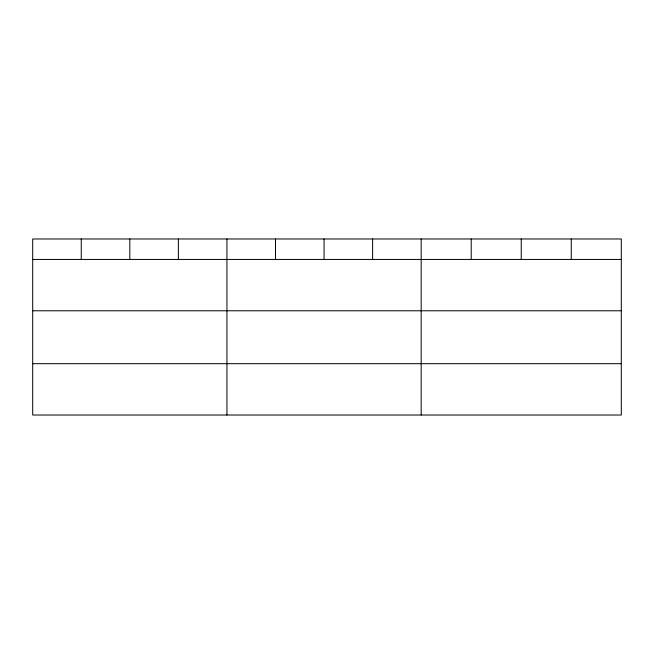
<?xml version="1.0" encoding="UTF-8"?>
<svg xmlns="http://www.w3.org/2000/svg" width="654" height="654" viewBox="0 0 654 654"><rect width="100%" height="100%" fill="white"/><g stroke="black" fill="none" stroke-linecap="round" stroke-linejoin="round"><path stroke-width="0.98" d="M621.3 310.781L621.3 238.98L32.7 238.98L32.7 415.02L621.3 415.02L621.3 310.781L32.7 310.781M32.7 259.442L621.3 259.442M32.7 363.681L621.3 363.681M571.269 238.98L571.269 259.442M521.238 238.98L521.238 259.442M471.207 238.98L471.207 259.442M421.176 238.98L421.176 415.02M372.617 238.98L372.617 259.442M324.057 238.98L324.057 259.442M275.498 238.98L275.498 259.442M226.938 238.98L226.938 415.02M178.379 238.98L178.379 259.442M129.819 238.98L129.819 259.442M81.26 238.98L81.26 259.442"/></g></svg>
